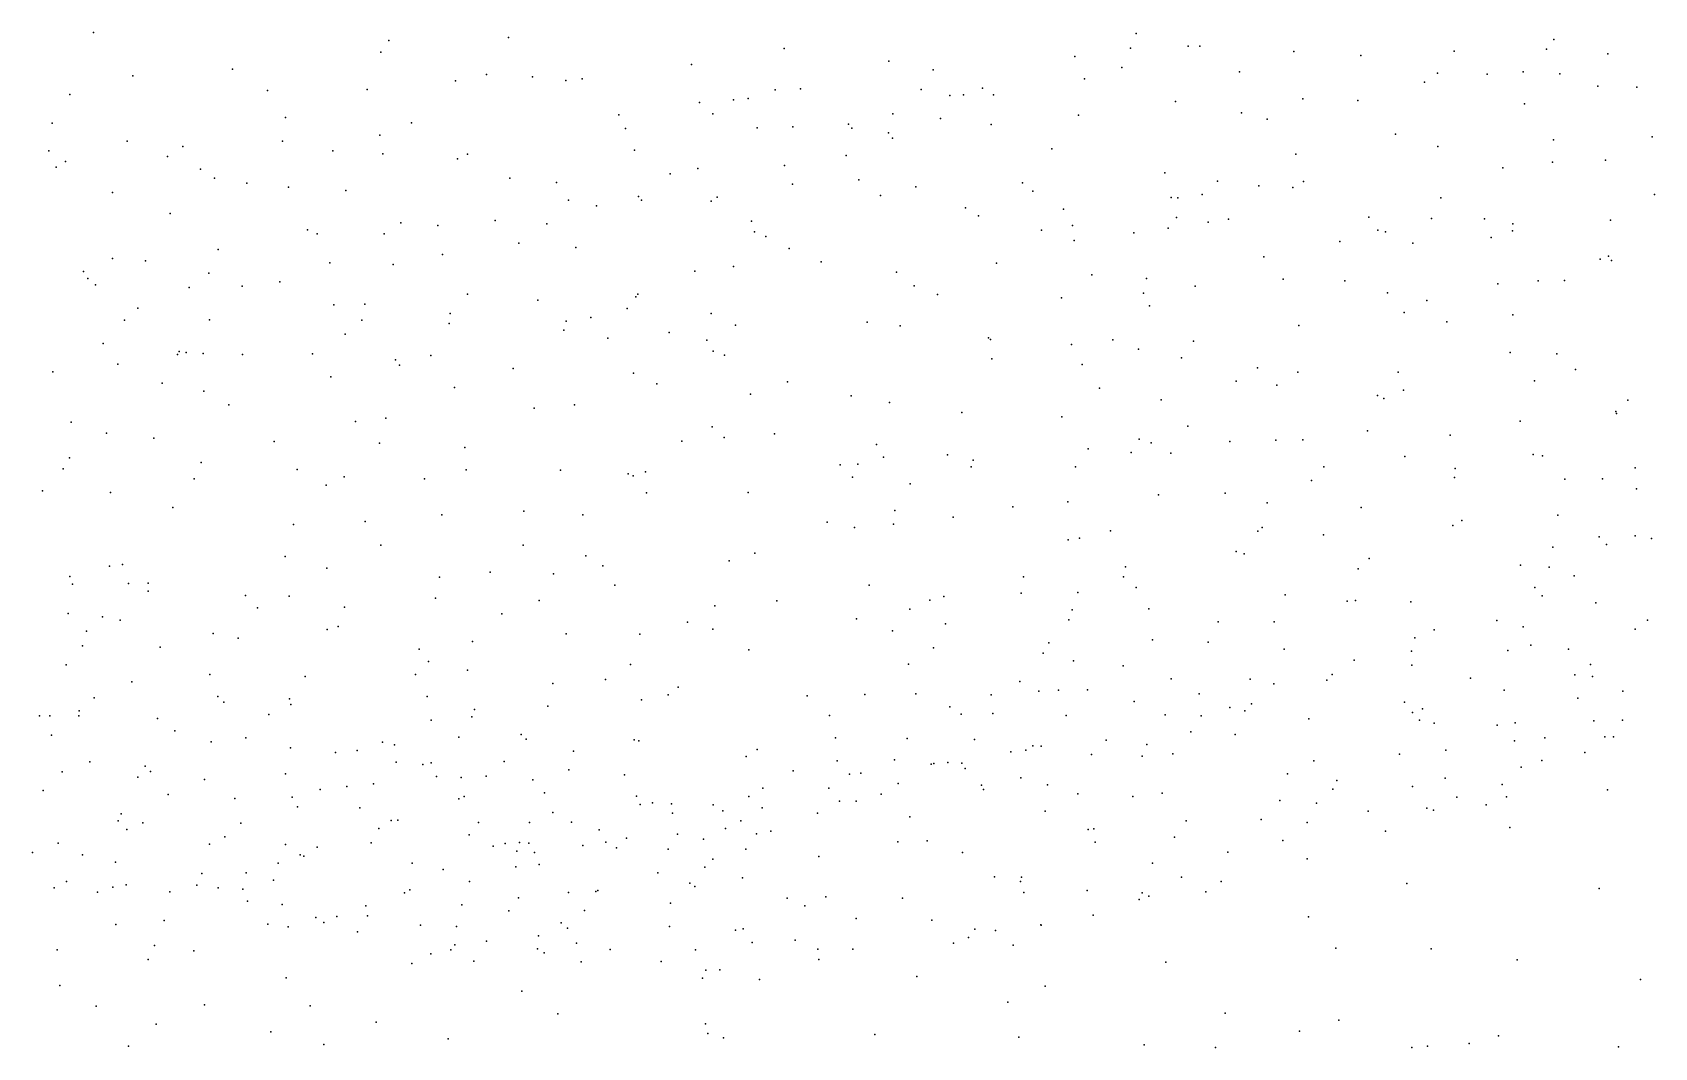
# Model space of a CAD drawing. Header units: metres. Extents: x -25 to 25, y -27.8 to 27.8.
# Drawn here: x 2.827 to 4.205, y -1.719 to -0.856 of the extents above; entities that cross this region are included whole.
import ezdxf

# ---------------------------------------------------------------- set-up
doc = ezdxf.new("R2010")
doc.units = ezdxf.units.M

msp = doc.modelspace()

# ---------------------------------------------------------------- linework, layer by layer
for p in [(2.8787, -0.856, 17.1876), (3.1296, -0.8628, -9.1229), (3.2313, -0.8603, -13.187), (3.7646, -0.8569, 17.1677), (3.8087, -0.8678, -13.4522), (3.8186, -0.8677, -9.6022), (4.1195, -0.8619, 17.1501), (3.1229, -0.8728, 17.1413), (3.4654, -0.8696, 19.8231), (3.5545, -0.8805, -13.3921), (3.7126, -0.8765, -13.4322), (3.7598, -0.8693, -9.5505), (3.8985, -0.8723, -9.7056), (3.9554, -0.8756, 19.7742), (4.0349, -0.8719, -13.439), (4.1132, -0.8702, -10.0532), (4.1653, -0.8741, -13.4161), (2.912, -0.893, -12.9001), (2.9967, -0.8872, -9.1166), (3.2127, -0.8919, -13.1115), (3.2517, -0.8939, -9.2119), (3.2939, -0.8956, 20.3447), (3.3868, -0.8833, -13.3061), (3.5922, -0.8877, -9.4268), (3.7206, -0.8956, 19.6207), (3.7525, -0.8859, -4.6462), (3.8524, -0.8896, 17.1903), (4.0206, -0.8907, -9.9267), (4.0629, -0.8914, -9.9966), (4.0935, -0.8896, 19.9888), (4.1247, -0.8913, -10.119), (2.8586, -0.9089, 20.8449), (3.0265, -0.9055, -12.9672), (3.1112, -0.9044, 20.6263), (3.1862, -0.8973, 20.5289), (3.2799, -0.897, -14.3769), (3.458, -0.9047, -13.3167), (3.4793, -0.9041, -10.4921), (3.582, -0.9046, -12.9075), (3.618, -0.9092, -17.4967), (3.6341, -0.9033, -9.3832), (3.6435, -0.9092, -9.5005), (4.0096, -0.8983, 19.8415), (4.1569, -0.9016, -10.2188), (4.1901, -0.9025, -10.2963), (3.3936, -0.9156, -10.0316), (3.4224, -0.9134, 19.9144), (3.4349, -0.9123, -9.3578), (3.6064, -0.9097, -13.7577), (3.7981, -0.9148, -13.3959), (3.9063, -0.9126, -9.7887), (3.9529, -0.914, -9.8634), (4.0946, -0.9167, -13.3796), (2.8435, -0.9333, -21.6757), (3.0418, -0.9283, -9.1777), (3.1488, -0.9329, -5.1988), (3.325, -0.9261, -9.3021), (3.405, -0.9253, -13.2507), (3.4425, -0.9372, 17.1651), (3.4729, -0.9364, -9.4146), (3.5201, -0.9341, 19.7717), (3.5578, -0.9251, -13.5047), (3.5983, -0.9293, 17.1901), (3.6415, -0.9344, 19.6323), (3.7156, -0.9264, -13.3699), (3.8542, -0.9244, -9.7284), (3.8759, -0.9299, -13.3812), (2.9074, -0.9486, -9.1835), (3.0394, -0.9486, 20.72), (3.1221, -0.9434, -9.2157), (3.3307, -0.9377, -13.1527), (3.523, -0.9374, -13.3002), (3.5543, -0.9413, -13.9721), (3.5575, -0.9459, -9.584), (3.9851, -0.9425, -13.3609), (4.1193, -0.9472, 17.1992), (4.2032, -0.9448, -10.361), (2.8407, -0.9568, -14.3343), (2.9416, -0.9615, -12.8672), (2.9545, -0.953, -17.4671), (3.0819, -0.9567, -12.9604), (3.1246, -0.9592, 17.1602), (3.1879, -0.9634, -9.2782), (3.1965, -0.9594, -13.0311), (3.3384, -0.956, 17.165), (3.5182, -0.9606, -9.4832), (3.6931, -0.9551, -9.62), (3.9003, -0.9595, 19.7085), (4.021, -0.953, -4.6329), (4.1635, -0.9647, -13.3028), (2.8469, -0.9705, -19.2357), (2.855, -0.9658, -21.468), (2.9696, -0.9722, 20.7854), (3.3688, -0.9763, 20.1631), (3.3921, -0.9717, -4.8252), (3.4658, -0.9693, 19.8642), (3.7889, -0.9755, -9.7441), (4.0761, -0.9711, 19.9322), (4.1185, -0.9663, -10.2773), (2.8949, -0.992, -12.8185), (2.9814, -0.9798, -9.2254), (3.0091, -0.9843, 17.1647), (3.0445, -0.9876, -6.0387), (3.093, -0.9905, -9.2965), (3.2324, -0.9798, -9.3363), (3.2721, -0.9836, -13.0475), (3.4727, -0.985, -13.1869), (3.5291, -0.9813, 17.2007), (3.5774, -0.9873, -9.5739), (3.668, -0.984, -10.7807), (3.6767, -0.9911, -13.2826), (3.8336, -0.9826, -13.3224), (3.8689, -0.9865, 17.2465), (3.8978, -0.9879, -9.907), (3.9067, -0.9829, -13.3186), (3.2824, -0.9987, 20.3863), (3.3062, -1.0035, -9.4249), (3.3418, -0.9956, 20.2679), (3.3442, -0.9985, -13.0721), (3.4035, -0.9996, -9.4636), (3.4087, -0.9962, 20.0176), (3.5474, -0.9946, -13.216), (3.6197, -1.0052, -13.2431), (3.7945, -0.9965, -9.2495), (3.8001, -0.9967, -11.4515), (3.8207, -0.9939, -9.8066), (4.0234, -0.9967, -7.3541), (4.2051, -0.9938, -10.4163), (2.9439, -1.01, -9.3147), (3.1399, -1.0179, -9.3809), (3.2199, -1.016, -9.4135), (3.2638, -1.0187, 17.1723), (3.4379, -1.0164, -9.531), (3.6307, -1.0119, -9.6575), (3.7028, -1.0062, -9.7159), (3.7988, -1.0135, -7.2011), (3.8258, -1.0174, 19.6531), (3.843, -1.0148, -9.8699), (3.9624, -1.013, -10.057), (4.0156, -1.0141, -10.1536), (4.0605, -1.0146, -10.2518), (4.0846, -1.0187, -8.8081), (4.1678, -1.0157, -13.2205), (3.0605, -1.024, -9.3767), (3.0686, -1.0273, -12.8849), (3.1257, -1.0272, -6.2489), (3.1713, -1.0201, 20.5634), (3.4403, -1.0256, 17.1964), (3.45, -1.0296, -6.8623), (3.6841, -1.0241, 17.2476), (3.7105, -1.0202, -17.9622), (3.712, -1.033, -13.2227), (3.7627, -1.0263, -12.5839), (3.7918, -1.0224, -13.2605), (3.97, -1.0241, 17.2592), (3.9764, -1.0256, -13.2579), (4.0662, -1.0305, -13.2403), (4.0845, -1.0246, -10.3177), (2.9845, -1.0405, -9.4138), (3.1752, -1.0448, -9.4777), (3.24, -1.0353, -12.9813), (3.2884, -1.0388, -9.5161), (3.4697, -1.0398, -13.0931), (3.8731, -1.0469, -9.9874), (3.9376, -1.0339, 19.7451), (3.9997, -1.0351, 19.8147), (4.1661, -1.0462, 20.108), (2.8702, -1.0592, -17.6961), (2.8947, -1.0482, -9.4501), (2.9229, -1.0502, 20.8135), (2.9766, -1.0608, -12.8278), (3.0796, -1.052, -9.4755), (3.1332, -1.0534, 17.1702), (3.3895, -1.059, 20.105), (3.4226, -1.0549, -9.6188), (3.4971, -1.0512, -9.6637), (3.561, -1.0598, -13.1199), (3.6459, -1.0523, 19.6564), (4.159, -1.0488, 17.262), (4.1685, -1.05, -18.6185), (2.8739, -1.0652, -9.5658), (2.8804, -1.0707, -12.7468), (2.9599, -1.0729, -21.8388), (3.0051, -1.0718, -9.5121), (3.0371, -1.0681, 20.7281), (3.5761, -1.0715, 17.2438), (3.727, -1.062, -9.8451), (3.7735, -1.0653, -13.1934), (3.8149, -1.0717, -9.954), (3.8894, -1.0657, 17.3034), (3.942, -1.0672, -18.4112), (4.072, -1.0698, 19.8834), (4.1063, -1.0673, -13.177), (4.1286, -1.067, 20.0279), (3.083, -1.0875, -9.5595), (3.1093, -1.0872, 20.6377), (3.1964, -1.0787, -9.5692), (3.2563, -1.0836, 20.4267), (3.3394, -1.0809, -9.6256), (3.3413, -1.0787, -12.9984), (3.5959, -1.0789, -9.7599), (3.7012, -1.0818, -13.1528), (3.7709, -1.0776, 17.2979), (3.776, -1.0884, -11.0951), (3.9781, -1.0775, -10.237), (4.0115, -1.084, 17.3094), (2.9049, -1.1006, -9.7086), (2.9164, -1.0905, 17.1717), (2.9772, -1.1004, -9.6167), (3.1067, -1.1007, -5.3882), (3.1816, -1.095, -12.9032), (3.2804, -1.1016, -12.9498), (3.3012, -1.0985, -6.656), (3.3321, -1.0908, 20.296), (3.4035, -1.095, -9.6788), (3.5362, -1.1023, -13.0483), (3.9924, -1.0942, -10.3073), (4.0285, -1.1022, -13.1584), (4.0846, -1.0962, -10.4189), (3.0925, -1.1126, -9.6474), (3.1809, -1.1034, 20.5427), (3.2784, -1.1093, -9.6709), (3.3158, -1.1159, 17.2128), (3.3679, -1.1111, -14.6266), (3.4241, -1.105, -13.437), (3.5642, -1.1055, -9.7396), (3.6392, -1.1157, -13.0929), (3.9029, -1.1052, -10.157), (2.887, -1.1204, -19.7401), (2.9501, -1.1299, -9.7722), (2.9516, -1.1274, -12.7742), (2.9573, -1.1282, -22.1452), (2.9719, -1.1291, 20.7721), (3.0052, -1.1298, -9.7267), (3.0649, -1.1292, -5.6284), (3.3997, -1.1178, -17.4282), (3.4053, -1.127, -13.1532), (3.6409, -1.1172, 17.3016), (3.7098, -1.1214, -17.5749), (3.7448, -1.1173, -9.9614), (3.7667, -1.1252, -13.1188), (3.8133, -1.1186, 19.6484), (4.0824, -1.1281, -9.0813), (4.1221, -1.1294, 19.9716), (2.8994, -1.1381, -21.3071), (3.1352, -1.1344, -12.8579), (3.1386, -1.139, -14.6073), (3.1653, -1.1307, -9.7021), (3.2353, -1.1418, 17.1881), (3.4147, -1.1303, -12.9796), (3.6421, -1.1335, -9.8807), (3.7187, -1.1385, 17.3368), (3.8031, -1.1326, -10.0528), (3.8677, -1.1413, -11.9695), (4.1379, -1.1425, 17.353), (2.844, -1.1447, -9.9459), (2.937, -1.1543, -19.4883), (3.0802, -1.1488, -9.7867), (3.3376, -1.1458, -9.7764), (3.3572, -1.1549, -12.9336), (3.4685, -1.1532, -9.8235), (3.8497, -1.1526, -10.1705), (3.8842, -1.156, -13.0987), (3.9019, -1.145, -10.2582), (3.9872, -1.1448, -13.1083), (4.103, -1.1523, -13.0683), (2.9724, -1.1611, -9.8632), (3.1854, -1.158, -9.7673), (3.4368, -1.1636, 17.2453), (3.5225, -1.165, -12.9699), (3.555, -1.1706, -9.9027), (3.7336, -1.1584, 19.6503), (3.7858, -1.1684, -10.1195), (3.9697, -1.1647, 19.75), (3.975, -1.1673, -10.3999), (3.9918, -1.1601, 17.3886), (4.1824, -1.1688, -7.4707), (2.9937, -1.1726, -21.5388), (3.1271, -1.1839, -9.8615), (3.253, -1.1756, 20.4189), (3.2873, -1.1728, -9.8278), (3.6164, -1.1793, -9.9573), (3.7015, -1.1828, -10.0573), (4.1722, -1.1782, -10.6392), (4.1728, -1.18, 20.0345), (2.8598, -1.1873, -12.6711), (2.8896, -1.1968, -10.0151), (3.1012, -1.1868, -17.5391), (3.4044, -1.1914, 20.0274), (3.4574, -1.1972, -9.9112), (3.8085, -1.1908, -13.0328), (3.9613, -1.1949, -13.0202), (4.0315, -1.1986, -13.0088), (4.0909, -1.1865, -10.5665), (2.93, -1.2011, 20.785), (3.0323, -1.2038, 20.7047), (3.1218, -1.2054, -12.8173), (3.1941, -1.209, 20.5131), (3.3785, -1.2036, -9.8942), (3.4146, -1.2005, -12.9134), (3.5441, -1.2064, -4.7161), (3.7239, -1.2101, -10.1535), (3.7672, -1.202, -9.5784), (3.7775, -1.2051, -10.2068), (3.8442, -1.2039, -10.2946), (3.8833, -1.2028, -13.0144), (3.9062, -1.2024, -10.3714), (2.8583, -1.2177, -10.0852), (2.9703, -1.2216, -12.7406), (3.5132, -1.2237, 19.8149), (3.528, -1.223, -10.3166), (3.55, -1.2173, -12.9207), (3.6043, -1.2152, -10.0353), (3.6243, -1.2255, -10.5755), (3.6262, -1.2196, -12.9503), (3.7131, -1.2254, -10.8518), (3.7603, -1.2132, -12.9768), (3.7941, -1.2138, -12.3602), (3.9241, -1.2253, -10.4579), (3.9928, -1.2165, -10.5272), (4.1019, -1.2148, 17.4313), (4.1098, -1.2161, -10.6671), (4.1885, -1.2261, -10.8053), (2.8528, -1.2271, 20.8314), (2.9641, -1.2355, -10.0279), (3.0517, -1.2277, -12.775), (3.0917, -1.234, 20.6303), (3.1598, -1.2357, -9.9632), (3.1953, -1.2278, 17.1836), (3.2755, -1.2282, -12.851), (3.333, -1.2312, -9.9547), (3.3372, -1.2329, 17.2353), (3.3476, -1.2295, -12.8641), (3.5237, -1.2343, -10.0718), (3.5725, -1.2399, 17.3341), (3.9135, -1.237, -18.146), (4.0351, -1.2345, 19.7759), (4.0358, -1.2267, -10.6098), (4.129, -1.2358, 19.9098), (4.161, -1.2355, -12.8902), (2.8353, -1.2458, -22.5219), (2.8931, -1.2473, -19.1757), (3.0765, -1.2411, -9.9998), (3.3486, -1.2475, 20.1984), (3.4349, -1.2472, -10.0196), (3.7835, -1.2492, -10.3351), (3.8403, -1.2478, -10.4109), (4.1897, -1.244, -10.8785), (2.9462, -1.26, -10.0918), (3.1746, -1.2662, -12.8085), (3.2443, -1.2632, -5.0321), (3.2945, -1.2662, -10.0317), (3.5595, -1.2624, -10.134), (3.6599, -1.2593, -10.211), (3.7067, -1.2552, 17.3956), (3.8759, -1.2559, -12.9257), (3.9558, -1.2601, 19.6911), (4.123, -1.2664, -10.8549), (3.0486, -1.2744, -10.0709), (3.1095, -1.2718, -21.8501), (3.502, -1.2724, -12.8623), (3.5254, -1.2769, -12.7632), (3.5585, -1.2741, 19.7437), (3.6092, -1.2681, -12.8831), (3.7427, -1.2798, -12.8869), (3.8679, -1.2801, 17.4853), (3.8716, -1.2769, -17.833), (4.0336, -1.2752, -12.8669), (4.0414, -1.271, -9.404), (3.1228, -1.2921, 20.5714), (3.2437, -1.2919, -12.8033), (3.7069, -1.2874, -10.3211), (3.7164, -1.2861, 19.6453), (3.9238, -1.2831, -10.603), (4.1188, -1.2936, -12.79), (4.1581, -1.2849, 17.4977), (4.1643, -1.2914, -11.1522), (4.1886, -1.2841, -11.2959), (4.2026, -1.2864, -11.4003), (2.9034, -1.3084, -21.1771), (3.0415, -1.3015, -12.7214), (3.2969, -1.3012, -13.4665), (3.4188, -1.3054, 19.9125), (3.4407, -1.2989, -12.8283), (3.8497, -1.2973, 19.6224), (3.8564, -1.2994, -12.8657), (3.9625, -1.3032, -12.836), (4.0912, -1.3091, -10.9245), (2.8585, -1.3185, -11.5286), (2.8924, -1.3098, 20.7752), (3.0769, -1.3115, 17.164), (3.1727, -1.3193, -5.2696), (3.2156, -1.315, -10.0876), (3.2694, -1.3164, -13.9168), (3.3115, -1.3097, -10.0961), (3.6688, -1.319, -12.8185), (3.7538, -1.3189, -12.8276), (3.7555, -1.3105, -10.4361), (3.9534, -1.3122, -10.7121), (4.1156, -1.3106, -11.031), (4.1367, -1.318, -11.3449), (2.8608, -1.3251, -11.6087), (2.9084, -1.3247, -17.8525), (2.925, -1.3243, -12.6213), (2.9251, -1.331, 17.1374), (3.0079, -1.3347, 20.6834), (3.0448, -1.3355, -22.3556), (3.3217, -1.326, 17.232), (3.5379, -1.326, -10.2324), (3.6011, -1.3356, 19.6739), (3.667, -1.3327, -10.3641), (3.7151, -1.3323, 17.4343), (3.7646, -1.328, -11.2862), (3.8911, -1.3343, -12.8012), (4.1035, -1.3281, -11.1531), (4.1096, -1.335, 17.5689), (2.8572, -1.35, -12.5188), (3.0181, -1.3452, -10.1648), (3.092, -1.3448, -19.8353), (3.1693, -1.3372, -12.7453), (3.2255, -1.3505, 20.3787), (3.2575, -1.339, -6.6185), (3.4066, -1.3435, -14.8815), (3.4592, -1.3394, -10.202), (3.5723, -1.3463, -17.4448), (3.5893, -1.3388, 17.3737), (3.7102, -1.3469, -9.8698), (3.7755, -1.346, 19.6243), (3.944, -1.3397, -10.8087), (3.9511, -1.339, 19.6428), (3.998, -1.3402, -10.8855), (4.1552, -1.3409, -11.4791), (2.8862, -1.3528, -11.3942), (2.9012, -1.3559, -11.4749), (3.0773, -1.3637, -12.6836), (3.0866, -1.3612, -10.166), (3.3834, -1.3576, -12.764), (3.4048, -1.3635, 17.2904), (3.5269, -1.3546, -12.7861), (3.6026, -1.3589, -12.7763), (3.7075, -1.3554, -12.7698), (3.8342, -1.3571, -10.661), (3.8818, -1.3573, -10.7252), (4.0178, -1.3639, -12.7229), (4.0712, -1.356, -11.3065), (4.0934, -1.3615, -11.4285), (4.1887, -1.3633, -11.6565), (4.1991, -1.3557, 19.8685), (2.8694, -1.3776, -11.745), (2.8727, -1.365, -28.1774), (2.9803, -1.3672, -12.6305), (3.0017, -1.371, -14.8834), (3.2006, -1.3739, -10.1761), (3.2804, -1.3673, 20.2691), (3.3428, -1.3676, -10.1954), (3.5575, -1.3647, -10.3144), (3.6905, -1.3751, -10.5055), (3.7786, -1.3725, -11.5953), (3.8258, -1.3745, -12.7505), (4.0014, -1.3707, -11.084), (4.1, -1.377, 19.7396), (2.9353, -1.3788, -12.5709), (3.1554, -1.3804, -19.637), (3.1633, -1.3909, 17.1812), (3.4356, -1.381, -10.2569), (3.5924, -1.3792, -12.5921), (3.6855, -1.3839, -12.2047), (3.7114, -1.3903, -10.625), (3.8904, -1.3803, -10.871), (3.9499, -1.3898, 17.6169), (3.9985, -1.382, -11.241), (4.0803, -1.3817, -11.4964), (4.132, -1.3804, -11.6112), (2.8554, -1.3938, 20.7634), (2.9776, -1.402, -10.2426), (3.0585, -1.4037, 20.5978), (3.1523, -1.4019, -10.2189), (3.1965, -1.3982, -13.6935), (3.3351, -1.3934, -12.7245), (3.5713, -1.3933, -10.4009), (3.7535, -1.3947, -12.7167), (3.7944, -1.4057, -17.4793), (3.8616, -1.4058, 17.5906), (3.9313, -1.4019, -11.1697), (3.9989, -1.3941, -11.4172), (4.0486, -1.4052, -12.6273), (4.1375, -1.4022, 17.6497), (4.1506, -1.3934, -18.2486), (4.1525, -1.4038, -12.531), (2.9113, -1.4083, -11.2753), (3.269, -1.4097, 17.2183), (3.3136, -1.4061, 20.1584), (3.3669, -1.4192, 19.9902), (3.3756, -1.4127, -10.2816), (3.5341, -1.4189, 19.7238), (3.5773, -1.4185, -10.4707), (3.6415, -1.4193, 17.4434), (3.6658, -1.408, -10.2359), (3.6818, -1.4162, -4.7544), (3.6986, -1.4154, 19.6206), (3.7233, -1.415, 17.4943), (3.8182, -1.4183, 19.5931), (3.8815, -1.4098, -12.6838), (3.9265, -1.4068, -11.27), (4.0774, -1.4153, -11.6464), (4.1782, -1.416, -12.4647), (2.8666, -1.4329, -11.8873), (2.8792, -1.4219, -12.4624), (2.9842, -1.4207, -20.1457), (2.9895, -1.4255, -11.4599), (3.0451, -1.4227, -10.2543), (3.0464, -1.4276, -21.3506), (3.1623, -1.4207, -12.6706), (3.2025, -1.4317, -14.9333), (3.2647, -1.4288, -10.277), (3.3443, -1.4235, -6.7988), (3.485, -1.42, -10.3816), (3.6062, -1.4294, -10.5392), (3.763, -1.4248, -10.8475), (3.8442, -1.4299, -11.1448), (3.857, -1.433, -11.3456), (3.8626, -1.4269, -11.2219), (3.9926, -1.4255, -12.5893), (4.0079, -1.4312, -9.68), (4.1398, -1.4222, -11.7678), (2.8328, -1.437, -11.1744), (2.8417, -1.4372, 17.1196), (2.8663, -1.4372, -10.3406), (2.9332, -1.4395, -11.7686), (3.0278, -1.4359, -11.5221), (3.1656, -1.4408, -21.6019), (3.2001, -1.4379, -6.411), (3.504, -1.4369, -10.4514), (3.616, -1.4356, -12.6819), (3.6429, -1.435, -10.653), (3.7052, -1.4368, -10.78), (3.7893, -1.4362, -10.9526), (3.8198, -1.4372, -12.6429), (3.9112, -1.4398, -12.5854), (3.9993, -1.4342, 19.6299), (4.0054, -1.4408, -11.65), (4.0179, -1.4434, -12.5154), (4.0714, -1.4451, -11.7601), (4.0867, -1.4431, -12.4627), (4.1534, -1.4413, -11.8463), (4.1779, -1.4407, -12.3358), (2.8429, -1.4535, -12.3167), (2.9478, -1.4498, -10.314), (2.9787, -1.4591, -11.7086), (3.0081, -1.4558, -12.5445), (3.1242, -1.4596, 20.4851), (3.1892, -1.4553, -10.301), (3.242, -1.453, 20.2759), (3.2462, -1.457, -22.0588), (3.338, -1.4576, -10.376), (3.342, -1.4584, 17.2739), (3.5092, -1.4559, -4.8695), (3.57, -1.4563, -10.6119), (3.6272, -1.4573, -10.7187), (3.739, -1.4577, -11.3846), (3.8111, -1.4506, -11.4189), (3.8488, -1.453, -11.5013), (4.086, -1.4583, 17.7218), (4.1118, -1.4557, -12.3547), (4.1629, -1.4549, -11.9493), (4.1703, -1.455, -12.2601), (3.0462, -1.4642, 17.1474), (3.0844, -1.4683, -11.609), (3.1027, -1.4667, -11.3332), (3.1345, -1.4619, -11.4347), (3.2865, -1.4671, -12.64), (3.4332, -1.4716, -12.6421), (3.4427, -1.4657, 19.796), (3.5592, -1.4744, 19.6639), (3.658, -1.4677, -11.0105), (3.6708, -1.4663, -11.3346), (3.6769, -1.4627, -11.1317), (3.6839, -1.463, -11.2043), (3.7268, -1.4701, -11.4656), (3.7698, -1.4713, -7.2856), (3.7736, -1.4614, -12.5831), (3.7958, -1.4694, -11.545), (3.9884, -1.4696, -11.7561), (4.0278, -1.4663, -12.4152), (4.1459, -1.4683, -12.1087), (2.852, -1.4847, -12.1133), (2.8756, -1.4761, -11.1293), (2.9225, -1.48, 17.1257), (2.9272, -1.4845, -11.8838), (3.0419, -1.4865, -10.367), (3.1359, -1.4765, -10.3495), (3.1585, -1.4786, -11.5005), (3.1656, -1.477, -6.0605), (3.2123, -1.4885, -5.4619), (3.2277, -1.476, -10.3689), (3.2825, -1.4831, 20.1337), (3.33, -1.4873, -10.4504), (3.4732, -1.4839, -10.5826), (3.5106, -1.4755, -12.6242), (3.5211, -1.4867, -11.3805), (3.5306, -1.4858, -11.2698), (3.5904, -1.4782, -10.8114), (3.5927, -1.4776, -11.3141), (3.6046, -1.4769, -11.1404), (3.6166, -1.4774, -10.9234), (3.6194, -1.4819, -11.4119), (3.8933, -1.4864, -12.4617), (3.9155, -1.4753, -11.7082), (4.0917, -1.4808, -11.9862), (4.1092, -1.4752, -12.2282), (2.836, -1.5006, -27.5581), (2.9164, -1.4892, -12.392), (2.9731, -1.4912, -11.8081), (3.0714, -1.4998, -12.5233), (3.094, -1.4972, -11.2457), (3.1167, -1.4948, -19.2917), (3.1702, -1.4886, -11.3164), (3.1912, -1.4895, -14.0962), (3.2521, -1.4916, -11.4365), (3.4475, -1.4987, -11.3859), (3.5036, -1.4986, -11.1857), (3.5625, -1.4946, -10.9873), (3.6331, -1.4962, -12.5689), (3.6349, -1.4998, -11.4965), (3.6665, -1.4898, -11.7998), (3.6892, -1.4959, -11.5481), (3.9317, -1.4994, -11.7945), (3.935, -1.4921, 19.5758), (3.9995, -1.4973, -11.8877), (4.0273, -1.4902, -17.8651), (4.0756, -1.4956, -12.0796), (4.1651, -1.4999, 19.6877), (2.9421, -1.5041, -11.1332), (2.9989, -1.5075, -12.4733), (3.0474, -1.5062, -11.1907), (3.052, -1.5144, -11.7688), (3.105, -1.5153, -11.7063), (3.1892, -1.5078, -11.5737), (3.1936, -1.5058, -13.1425), (3.262, -1.5025, -11.315), (3.3402, -1.5053, -12.5929), (3.3433, -1.5124, -11.4709), (3.3537, -1.5112, 19.8721), (3.3698, -1.5119, -11.3167), (3.4052, -1.5128, -10.5575), (3.4355, -1.5058, -11.2805), (3.4468, -1.5153, -12.5759), (3.5126, -1.5098, -10.7959), (3.5267, -1.5098, -11.4675), (3.548, -1.5036, -10.9066), (3.7151, -1.5033, -12.5244), (3.7619, -1.5057, 19.5648), (3.7866, -1.5029, -11.6628), (3.8868, -1.5092, 17.6882), (3.9178, -1.5113, -12.3609), (4.0115, -1.5157, -11.9817), (4.037, -1.5062, -12.2311), (4.062, -1.5128, 17.7873), (4.0793, -1.5061, -4.8528), (2.8995, -1.5263, -12.2151), (2.9022, -1.5205, -12.0685), (2.9205, -1.5282, -12.2836), (3.004, -1.5285, -22.7478), (3.1315, -1.526, 20.3744), (3.1373, -1.5257, 17.1853), (3.2058, -1.5278, -20.149), (3.2492, -1.5277, -11.2294), (3.269, -1.5193, -10.4701), (3.2848, -1.5274, -21.8329), (3.3707, -1.5199, -19.5753), (3.4135, -1.518, -19.8187), (3.4286, -1.5264, -6.9719), (3.4938, -1.5198, -11.0022), (3.5724, -1.5229, -12.5429), (3.6874, -1.5183, -11.6181), (3.8072, -1.5264, -12.4345), (3.8709, -1.5253, -10.0278), (3.9099, -1.5277, -11.8663), (3.9617, -1.5183, 17.7315), (4.0174, -1.5173, -12.1378), (2.9071, -1.5338, -10.4795), (2.9903, -1.5399, -11.0812), (3.121, -1.5329, -11.1463), (3.1978, -1.5384, -11.1722), (3.3083, -1.534, -11.5933), (3.3317, -1.5411, -11.1098), (3.375, -1.5378, -11.5556), (3.397, -1.542, -10.6504), (3.4157, -1.533, -11.1067), (3.4421, -1.5375, 19.7332), (3.4542, -1.5353, -11.5411), (3.5869, -1.5434, -11.6227), (3.7237, -1.5337, -11.6887), (3.7286, -1.5331, 17.5742), (3.7973, -1.5403, -11.7683), (3.8892, -1.5432, -12.2896), (3.9764, -1.5351, -12.0541), (4.082, -1.5322, -7.3978), (2.8268, -1.5532, -10.905), (2.8487, -1.5454, 17.1235), (2.8692, -1.5553, -10.5546), (2.9772, -1.5461, -12.3555), (3.0417, -1.5465, -11.8656), (3.0542, -1.5554, -12.4038), (3.0575, -1.5564, -11.0481), (3.0686, -1.5488, -13.8631), (3.1146, -1.545, -10.467), (3.2184, -1.5478, 20.1694), (3.2286, -1.5457, -22.3389), (3.2384, -1.5523, 17.2332), (3.2407, -1.5447, -11.6526), (3.2485, -1.5453, -11.1137), (3.2534, -1.5532, 20.077), (3.2944, -1.5474, 19.9714), (3.3139, -1.5444, 17.2778), (3.3231, -1.5494, -10.6121), (3.367, -1.5504, -12.5291), (3.4331, -1.5505, -10.8143), (3.4951, -1.5568, -11.6371), (3.562, -1.5443, -14.9195), (3.6171, -1.5532, -12.4842), (3.7297, -1.5446, -12.445), (3.8425, -1.5529, -11.8712), (2.8975, -1.5616, -10.9738), (3.0084, -1.5706, -10.5027), (3.0355, -1.5624, -20.3131), (3.1494, -1.5623, -12.4778), (3.1757, -1.5679, -11.0622), (3.2375, -1.5654, -12.4996), (3.2575, -1.5635, -10.5753), (3.3582, -1.5705, -14.9892), (3.3981, -1.5659, -10.7556), (3.4049, -1.5591, -10.9846), (3.7785, -1.5623, -11.8375), (3.9098, -1.5588, -12.0289), (2.8452, -1.5833, -10.7117), (2.8556, -1.5779, -10.8038), (2.8952, -1.5827, -28.4011), (2.9063, -1.5807, -10.9047), (2.9665, -1.581, 20.5467), (2.9708, -1.5713, -12.0445), (2.9847, -1.5835, -12.1556), (3.0057, -1.5844, -10.9841), (3.0315, -1.5769, -11.9597), (3.1983, -1.578, -11.7576), (3.3853, -1.5793, 17.3273), (3.3897, -1.5823, -11.6965), (3.43, -1.5748, -12.4917), (3.6442, -1.5739, -11.751), (3.6663, -1.5779, -11.5312), (3.6672, -1.5743, -12.4039), (3.8031, -1.5742, -11.9319), (3.8369, -1.5779, -12.2311), (3.9945, -1.5798, 19.5348), (4.158, -1.584, 19.6113), (2.8822, -1.5871, -20.9266), (2.9434, -1.5869, -10.5896), (3.0096, -1.5946, -12.2383), (3.0391, -1.5974, 20.4333), (3.1101, -1.5987, -12.3148), (3.143, -1.5876, -11.8451), (3.1475, -1.5851, -10.5635), (3.1917, -1.5979, -10.9697), (3.2399, -1.5919, -10.686), (3.2822, -1.5874, -10.9031), (3.3054, -1.5865, -11.7377), (3.3072, -1.5855, -10.79), (3.3689, -1.5964, 19.7713), (3.468, -1.5922, -11.7436), (3.4831, -1.5988, -12.4289), (3.501, -1.5909, 17.4063), (3.5662, -1.5921, -12.4074), (3.6693, -1.5872, -11.8199), (3.723, -1.5856, -11.8969), (3.7671, -1.5932, -11.99), (3.7696, -1.5876, -12.2603), (3.7755, -1.5905, 19.503), (3.8237, -1.5869, -12.0417), (2.9388, -1.6111, -10.7229), (3.0676, -1.6086, -12.1189), (3.0855, -1.6077, -10.8633), (3.1116, -1.6072, -10.6696), (3.2317, -1.6029, -10.8133), (3.2959, -1.6025, -12.4417), (3.5267, -1.6095, -11.8248), (3.5909, -1.6108, -12.3203), (3.7282, -1.6067, -12.1021), (3.9111, -1.6079, 17.8107), (2.8976, -1.6146, -15.1215), (3.0267, -1.6143, -10.8054), (3.0442, -1.6166, -10.7087), (3.0743, -1.6129, -12.1959), (3.103, -1.6208, 20.2946), (3.1564, -1.615, -10.777), (3.187, -1.6162, -11.9028), (3.2568, -1.6242, 19.9157), (3.2761, -1.613, -11.8435), (3.2815, -1.6177, -12.3731), (3.368, -1.6162, -12.3945), (3.4242, -1.6194, -5.1578), (3.4306, -1.6183, -11.8229), (3.6221, -1.6255, -7.1716), (3.6276, -1.6185, -11.9519), (3.645, -1.6197, -12.2464), (3.6835, -1.6148, -12.1839), (3.6839, -1.6151, -12.0095), (2.8477, -1.6361, 17.1259), (2.9304, -1.6323, -13.5762), (2.964, -1.6368, 17.1391), (3.1653, -1.6395, -12.1919), (3.1823, -1.6362, 17.2198), (3.1856, -1.6318, -14.2849), (3.2127, -1.6288, -17.612), (3.256, -1.6353, -12.297), (3.2616, -1.6385, -12.8846), (3.289, -1.6304, -6.6311), (3.3177, -1.6357, -11.9392), (3.3903, -1.6362, -11.9213), (3.4384, -1.6298, -12.3236), (3.4748, -1.6279, -11.9065), (3.4941, -1.6356, -12.2694), (3.5238, -1.6354, -11.9844), (3.6093, -1.6304, -12.1622), (3.6602, -1.6321, 17.5751), (3.9344, -1.6346, 19.468), (4.0154, -1.6351, -17.6481), (2.9252, -1.6444, 20.5059), (3.1491, -1.6476, 20.1448), (3.2018, -1.6457, -12.1048), (3.293, -1.6462, 19.8234), (3.361, -1.646, -12.264), (3.399, -1.6535, -12.0308), (3.4109, -1.653, -12.122), (3.4951, -1.6443, -12.1233), (3.7897, -1.6467, 17.7211), (4.0883, -1.6447, 17.9572), (2.8502, -1.6663, -28.5978), (3.0424, -1.6599, 20.342), (3.3961, -1.6602, -17.4995), (3.4445, -1.6612, -12.099), (3.5784, -1.6587, -11.7099), (3.6873, -1.6671, 19.4782), (4.1932, -1.6613, 18.0072), (3.2427, -1.6712, -6.4147), (3.6557, -1.6805, -4.9991), (2.881, -1.684, -20.6923), (2.9731, -1.6829, 20.3954), (3.0628, -1.6838, 20.2529), (3.2731, -1.6904, -20.2917), (3.8403, -1.6898, -10.3436), (2.9319, -1.6993, -27.7126), (3.0293, -1.7057, -14.0719), (3.119, -1.6975, 17.2076), (3.3987, -1.699, -5.3557), (3.4006, -1.7071, -14.6395), (3.5426, -1.7082, 19.5245), (3.9034, -1.7053, 19.395), (3.9367, -1.6958, 17.9239), (2.9083, -1.718, 17.1524), (3.0744, -1.7166, 20.1319), (3.18, -1.7118, 19.8884), (3.414, -1.7108, 17.3995), (3.6649, -1.7104, -17.4102), (3.7715, -1.717, 17.7757), (3.832, -1.7192, 17.8591), (3.9989, -1.7192, 18.0064), (4.0122, -1.7179, 19.4271), (4.0475, -1.7157, -5.0128), (4.0725, -1.7093, 18.0551), (4.1746, -1.7187, 18.0885)]:
    msp.add_point(p)

doc.saveas('drawing.dxf')
